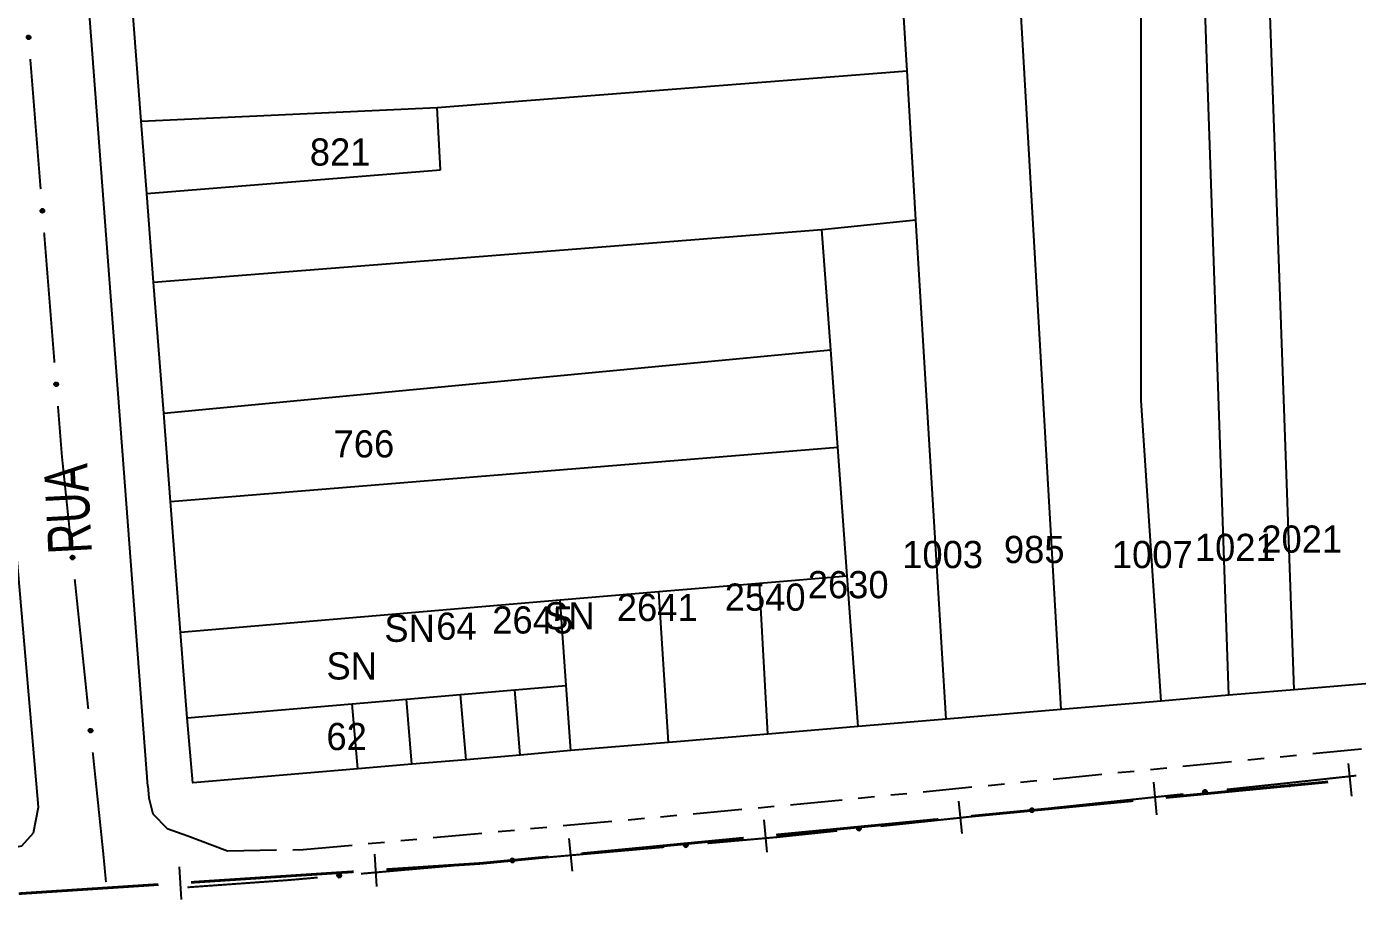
# Model space of a CAD drawing. Extents: x 203665 to 205970, y 4870865 to 4873745.
# Drawn here: x 203847.3 to 203969.7, y 4871557.3 to 4871637.6 of the extents above; entities that cross this region are included whole.
import ezdxf
from ezdxf.enums import TextEntityAlignment as Align

# ---------------------------------------------------------------- set-up
doc = ezdxf.new("R2010")
doc.units = 0
doc.header["$LTSCALE"] = 1.5
doc.header["$MEASUREMENT"] = 0
doc.linetypes.add('TRACO_11', pattern=[8, 3, -1, 3, -1])
doc.linetypes.add('TRACO_25', pattern=[8, 3, -1, 1, -1, 1, -1])
for name, color, linetype in [('CD_MALHA_LOTES', 7, 'CONTINUOUS'), ('LM-LIM-SETORES-BAIRROS', 250, 'CONTINUOUS'), ('RU-QUADRA', 210, 'CONTINUOUS'), ('SV-EIXO-RUA-N-PAV', 6, 'CONTINUOUS'), ('SV-EIXO-RUA-PAV', 20, 'CONTINUOUS'), ('SV-RUA-NAO-PAV', 7, 'CONTINUOUS'), ('SV-RUA-PAVIM', 7, 'CONTINUOUS'), ('SV-TXT-RUA-PAV', 7, 'CONTINUOUS'), ('Th_NmrPort', 1, 'CONTINUOUS')]:
    doc.layers.add(name, color=color, linetype=linetype)
doc.styles.add('ARIAL', font='ARIAL.SHX')

msp = doc.modelspace()

# ---------------------------------------------------------------- linework, layer by layer
at = {"layer": 'CD_MALHA_LOTES', "linetype": 'Continuous', "flags": 128}
for points in [[(203951.674926, 4871575.572135), (203949.831159, 4871603.200616), (203949.836831, 4871649.235442)], [(203957.920504, 4871576.096705), (203955.360805, 4871649.752814)], [(203942.487112, 4871574.800444), (203938.264472, 4871648.151583)], [(203963.906653, 4871576.599486), (203961.513581, 4871643.801023)], [(203857.870792, 4871628.881209), (203856.967542, 4871640.599612)], [(203928.307646, 4871633.507917), (203927.978982, 4871638.953676)], [(203885.102488, 4871630.134028), (203928.307646, 4871633.507917)], [(203929.134789, 4871619.802703), (203928.307646, 4871633.507917)], [(203857.870792, 4871628.881209), (203885.102488, 4871630.134028)], [(203885.395664, 4871624.41922), (203885.102488, 4871630.134028)], [(203858.38263, 4871622.240816), (203857.870792, 4871628.881209)], [(203858.38263, 4871622.240816), (203885.395664, 4871624.41922)], [(203859.011599, 4871614.080828), (203858.38263, 4871622.240816)], [(203920.485803, 4871618.925653), (203929.134789, 4871619.802703)], [(203931.904427, 4871573.911597), (203929.134789, 4871619.802703)], [(203859.011599, 4871614.080828), (203920.485803, 4871618.925653)], [(203921.293587, 4871607.853145), (203920.485803, 4871618.925653)], [(203859.940668, 4871602.02745), (203859.011599, 4871614.080828)], [(203859.940668, 4871602.02745), (203921.293587, 4871607.853145)], [(203921.945926, 4871598.911355), (203921.293587, 4871607.853145)], [(203860.565277, 4871593.924025), (203859.940668, 4871602.02745)], [(203860.565277, 4871593.924025), (203921.945926, 4871598.911355)], [(203922.808208, 4871587.091819), (203921.945926, 4871598.911355)], [(203861.491162, 4871581.911947), (203860.565277, 4871593.924025)], [(203914.73069, 4871586.409456), (203922.808208, 4871587.091819)], [(203923.819299, 4871573.232522), (203922.808208, 4871587.091819)], [(203896.397082, 4871584.86069), (203905.49558, 4871585.629303)], [(203905.49558, 4871585.629303), (203914.73069, 4871586.409456)], [(203906.357117, 4871571.765861), (203905.49558, 4871585.629303)], [(203915.517428, 4871572.535242), (203914.73069, 4871586.409456)], [(203861.491162, 4871581.911947), (203896.397082, 4871584.86069)], [(203896.946993, 4871576.989952), (203896.397082, 4871584.86069)], [(203862.099429, 4871574.020539), (203861.491162, 4871581.911947)], [(203892.229383, 4871576.587958), (203896.946993, 4871576.989952)], [(203897.403927, 4871571.013877), (203896.946993, 4871576.989952)], [(203974.819981, 4871577.516104), (203963.906653, 4871576.599486)], [(203877.283546, 4871575.3144), (203882.265492, 4871575.738919)], [(203882.265492, 4871575.738919), (203887.247438, 4871576.163438)], [(203882.774915, 4871569.760584), (203882.265492, 4871575.738919)], [(203887.247438, 4871576.163438), (203892.229383, 4871576.587958)], [(203887.75686, 4871570.175188), (203887.247438, 4871576.163438)], [(203892.738806, 4871570.59475), (203892.229383, 4871576.587958)], [(203951.674926, 4871575.572135), (203942.487112, 4871574.800444)], [(203957.920504, 4871576.096705), (203951.674926, 4871575.572135)], [(203963.906653, 4871576.599486), (203957.920504, 4871576.096705)], [(203862.099429, 4871574.020539), (203877.283546, 4871575.3144)], [(203877.792969, 4871569.336065), (203877.283546, 4871575.3144)], [(203942.487112, 4871574.800444), (203931.904427, 4871573.911597)], [(203862.608852, 4871568.042204), (203862.099429, 4871574.020539)], [(203923.819299, 4871573.232522), (203915.517428, 4871572.535242)], [(203931.904427, 4871573.911597), (203923.819299, 4871573.232522)], [(203906.357117, 4871571.765861), (203897.403927, 4871571.013877)], [(203915.517428, 4871572.535242), (203906.357117, 4871571.765861)], [(203892.738806, 4871570.59475), (203887.75686, 4871570.175188)], [(203897.403927, 4871571.013877), (203892.738806, 4871570.59475)], [(203877.792969, 4871569.336065), (203862.608852, 4871568.042204)], [(203882.774915, 4871569.760584), (203877.792969, 4871569.336065)], [(203887.75686, 4871570.175188), (203882.774915, 4871569.760584)]]:
    msp.add_lwpolyline(points, dxfattribs=at)
at = {"layer": 'LM-LIM-SETORES-BAIRROS'}
for points in [[(203968.887924, 4871569.819152), (203969.175043, 4871566.832923)], [(203950.970551, 4871568.096436), (203951.257671, 4871565.110207)], [(203933.053178, 4871566.37372), (203933.340298, 4871563.387491)], [(203915.135806, 4871564.651004), (203915.422925, 4871561.664775)], [(203897.218433, 4871562.928288), (203897.505552, 4871559.942059)], [(203879.322828, 4871561.50411), (203879.518773, 4871558.510516)], [(203861.361263, 4871560.328438), (203861.557209, 4871557.334844)]]:
    msp.add_lwpolyline(points, dxfattribs=at)
at = {"layer": 'LM-LIM-SETORES-BAIRROS', "const_width": 0.25}
for points in [[(203967.040665, 4871568.134625), (203952.109521, 4871566.699028)], [(203949.123292, 4871566.411909), (203934.192148, 4871564.976312)], [(203931.205919, 4871564.689193), (203916.274775, 4871563.253596)], [(203913.288546, 4871562.966477), (203898.357402, 4871561.53088)], [(203889.101989, 4871560.640994), (203880.418665, 4871560.072628)], [(203889.398716, 4871560.669522), (203889.101989, 4871560.640994)], [(203895.371173, 4871561.243761), (203889.398716, 4871560.669522)], [(203877.425071, 4871559.876682), (203862.457101, 4871558.896956)], [(203859.463507, 4871558.701011), (203847.48913, 4871557.917229)], [(203847.48913, 4871557.917229), (203846.61473, 4871557.859997)]]:
    msp.add_lwpolyline(points, dxfattribs=at)
at = {"layer": 'RU-QUADRA', "linetype": 'Continuous', "flags": 128}
msp.add_lwpolyline([(203974.819981, 4871577.516104), (203963.906653, 4871576.599486), (203957.920504, 4871576.096705), (203951.674926, 4871575.572135), (203942.487112, 4871574.800444), (203931.904427, 4871573.911597), (203923.819299, 4871573.232522), (203915.517428, 4871572.535242), (203906.357117, 4871571.765861), (203897.403927, 4871571.013877), (203892.738806, 4871570.59475), (203887.75686, 4871570.175188), (203882.774915, 4871569.760584), (203877.792969, 4871569.336065), (203862.608852, 4871568.042204), (203862.099429, 4871574.020539), (203861.491162, 4871581.911947), (203860.565277, 4871593.924025), (203859.940668, 4871602.02745), (203859.011599, 4871614.080828), (203858.38263, 4871622.240816), (203857.870792, 4871628.881209), (203856.967542, 4871640.599612)], dxfattribs=at)
at = {"layer": 'SV-EIXO-RUA-N-PAV', "const_width": 0.18}
for points in [[(203962.38286, 4871567.929204), (203969.634362, 4871568.71315)], [(203941.791885, 4871565.747379), (203953.725081, 4871567.011824)], [(203957.702814, 4871567.433306), (203961.680546, 4871567.854787)], [(203961.680546, 4871567.854787), (203962.38286, 4871567.929204)], [(203963.447595, 4871567.929204), (203963.508093, 4871567.64688)], [(203925.880956, 4871564.061453), (203937.814153, 4871565.325897)], [(203916.447143, 4871563.061843), (203921.903224, 4871563.639971)], [(203894.020119, 4871561.091902), (203905.974093, 4871562.141914)], [(203909.95875, 4871562.491918), (203915.935737, 4871563.016923)], [(203915.935737, 4871563.016923), (203916.447143, 4871563.061843)], [(203878.081488, 4871559.691887), (203890.035462, 4871560.741899)], [(203862.130799, 4871558.443308), (203871.107927, 4871559.084533)], [(203871.107927, 4871559.084533), (203871.424055, 4871559.107112)], [(203871.424055, 4871559.107112), (203874.096831, 4871559.341883)]]:
    msp.add_lwpolyline(points, dxfattribs=at)
at = {"layer": 'SV-EIXO-RUA-N-PAV'}
for points in [[(203955.559468, 4871567.316893), (203955.589673, 4871567.35536), (203955.623498, 4871567.382244), (203955.658164, 4871567.396546), (203955.692093, 4871567.401197), (203955.72734, 4871567.402046), (203955.763064, 4871567.395061), (203955.800998, 4871567.378526), (203955.839798, 4871567.348497), (203955.865061, 4871567.312036), (203955.880901, 4871567.2788), (203955.887788, 4871567.243701), (203955.888038, 4871567.209446), (203955.879556, 4871567.172577), (203955.862424, 4871567.134299), (203955.831285, 4871567.096015), (203955.797942, 4871567.069886), (203955.764049, 4871567.056932), (203955.728718, 4871567.050232), (203955.692723, 4871567.049797), (203955.657695, 4871567.056855), (203955.619185, 4871567.074174), (203955.581806, 4871567.105409), (203955.555366, 4871567.138367), (203955.54194, 4871567.17207), (203955.536127, 4871567.207002), (203955.534846, 4871567.242343), (203955.540372, 4871567.278547), (203955.559468, 4871567.316893)], [(203939.648539, 4871565.630966), (203939.678744, 4871565.669433), (203939.712569, 4871565.696317), (203939.747235, 4871565.710619), (203939.781164, 4871565.71527), (203939.816411, 4871565.716119), (203939.852136, 4871565.709135), (203939.890069, 4871565.6926), (203939.928869, 4871565.662571), (203939.954132, 4871565.62611), (203939.969972, 4871565.592874), (203939.976859, 4871565.557774), (203939.97711, 4871565.52352), (203939.968627, 4871565.486651), (203939.951496, 4871565.448372), (203939.920356, 4871565.410088), (203939.887014, 4871565.383959), (203939.85312, 4871565.371006), (203939.817789, 4871565.364306), (203939.781795, 4871565.363871), (203939.746766, 4871565.370929), (203939.708257, 4871565.388248), (203939.670877, 4871565.419483), (203939.644438, 4871565.45244), (203939.631011, 4871565.486143), (203939.625198, 4871565.521075), (203939.623917, 4871565.556417), (203939.629443, 4871565.592621), (203939.648539, 4871565.630966)], [(203923.73761, 4871563.94504), (203923.767815, 4871563.983507), (203923.801641, 4871564.010391), (203923.836307, 4871564.024693), (203923.870235, 4871564.029344), (203923.905482, 4871564.030193), (203923.941207, 4871564.023208), (203923.979141, 4871564.006673), (203924.017941, 4871563.976644), (203924.043203, 4871563.940183), (203924.059044, 4871563.906947), (203924.06593, 4871563.871848), (203924.066181, 4871563.837593), (203924.057699, 4871563.800724), (203924.040567, 4871563.762446), (203924.009428, 4871563.724162), (203923.976085, 4871563.698033), (203923.942191, 4871563.685079), (203923.906861, 4871563.678379), (203923.870866, 4871563.677944), (203923.835837, 4871563.685002), (203923.797328, 4871563.702321), (203923.759949, 4871563.733556), (203923.733509, 4871563.766514), (203923.720083, 4871563.800217), (203923.71427, 4871563.835149), (203923.712989, 4871563.87049), (203923.718514, 4871563.906694), (203923.73761, 4871563.94504)], [(203907.81366, 4871562.414002), (203907.84455, 4871562.45192), (203907.878853, 4871562.478193), (203907.91377, 4871562.49187), (203907.947777, 4871562.495911), (203907.983033, 4871562.496127), (203908.018627, 4871562.488502), (203908.056258, 4871562.471289), (203908.094512, 4871562.440569), (203908.119116, 4871562.40366), (203908.134357, 4871562.370145), (203908.140613, 4871562.334927), (203908.140249, 4871562.300674), (203908.131106, 4871562.263963), (203908.11329, 4871562.225999), (203908.081468, 4871562.18828), (203908.047662, 4871562.162754), (203908.013541, 4871562.150411), (203907.978096, 4871562.144346), (203907.942099, 4871562.144557), (203907.907203, 4871562.152243), (203907.869011, 4871562.17025), (203907.832198, 4871562.202151), (203907.806354, 4871562.235578), (203907.793535, 4871562.269517), (203907.78835, 4871562.304547), (203907.787704, 4871562.339906), (203907.793879, 4871562.376005), (203907.81366, 4871562.414002)], [(203891.875029, 4871561.013987), (203891.905919, 4871561.051905), (203891.940222, 4871561.078177), (203891.975139, 4871561.091855), (203892.009146, 4871561.095896), (203892.044402, 4871561.096112), (203892.079996, 4871561.088487), (203892.117627, 4871561.071274), (203892.155881, 4871561.040553), (203892.180485, 4871561.003645), (203892.195726, 4871560.97013), (203892.201982, 4871560.934912), (203892.201618, 4871560.900659), (203892.192475, 4871560.863948), (203892.174659, 4871560.825983), (203892.142837, 4871560.788264), (203892.109031, 4871560.762738), (203892.07491, 4871560.750395), (203892.039465, 4871560.744331), (203892.003468, 4871560.744542), (203891.968572, 4871560.752228), (203891.93038, 4871560.770235), (203891.893567, 4871560.802136), (203891.867723, 4871560.835563), (203891.854904, 4871560.869501), (203891.849719, 4871560.904532), (203891.849073, 4871560.939891), (203891.855248, 4871560.97599), (203891.875029, 4871561.013987)], [(203875.936398, 4871559.613971), (203875.967288, 4871559.65189), (203876.001591, 4871559.678162), (203876.036508, 4871559.69184), (203876.070515, 4871559.695881), (203876.105771, 4871559.696097), (203876.141365, 4871559.688472), (203876.178996, 4871559.671259), (203876.21725, 4871559.640538), (203876.241854, 4871559.603629), (203876.257095, 4871559.570114), (203876.263351, 4871559.534897), (203876.262987, 4871559.500643), (203876.253844, 4871559.463933), (203876.236028, 4871559.425968), (203876.204206, 4871559.388249), (203876.1704, 4871559.362723), (203876.136279, 4871559.35038), (203876.100834, 4871559.344315), (203876.064837, 4871559.344526), (203876.029941, 4871559.352212), (203875.991749, 4871559.37022), (203875.954936, 4871559.402121), (203875.929092, 4871559.435548), (203875.916273, 4871559.469486), (203875.911088, 4871559.504517), (203875.910442, 4871559.539876), (203875.916617, 4871559.575975), (203875.936398, 4871559.613971)]]:
    msp.add_lwpolyline(points, close=True, dxfattribs=at)
for points in [[(203955.534846, 4871567.242343), (203955.865061, 4871567.312036)], [(203955.536127, 4871567.207002), (203955.880901, 4871567.2788)], [(203955.539137, 4871567.226161), (203955.867846, 4871567.296667)], [(203955.540372, 4871567.278547), (203955.839798, 4871567.348497)], [(203955.541663, 4871567.18938), (203955.882871, 4871567.258467)], [(203955.54194, 4871567.17207), (203955.887788, 4871567.243701)], [(203955.542327, 4871567.260803), (203955.847825, 4871567.330222)], [(203955.550945, 4871567.29602), (203955.817092, 4871567.36127)], [(203955.552185, 4871567.154819), (203955.884965, 4871567.225757)], [(203955.555366, 4871567.138367), (203955.888038, 4871567.209446)], [(203955.559468, 4871567.316893), (203955.800998, 4871567.378526)], [(203955.57085, 4871567.121121), (203955.879205, 4871567.18947)], [(203955.576772, 4871567.337177), (203955.774721, 4871567.385595)], [(203955.581806, 4871567.105409), (203955.879556, 4871567.172577)], [(203955.589673, 4871567.35536), (203955.763064, 4871567.395061)], [(203955.604153, 4871567.091718), (203955.868017, 4871567.152609)], [(203955.608889, 4871567.370768), (203955.736503, 4871567.39664)], [(203955.619185, 4871567.074174), (203955.862424, 4871567.134299)], [(203955.623498, 4871567.382244), (203955.72734, 4871567.402046)], [(203955.643666, 4871567.068461), (203955.839189, 4871567.113878)], [(203955.657695, 4871567.056855), (203955.831285, 4871567.096015)], [(203955.679458, 4871567.054416), (203955.808285, 4871567.081788)], [(203955.692723, 4871567.049797), (203955.797942, 4871567.069886)], [(203939.629443, 4871565.592621), (203939.928869, 4871565.662571)], [(203939.631399, 4871565.574877), (203939.936896, 4871565.644296)], [(203939.640017, 4871565.610094), (203939.906163, 4871565.675343)], [(203939.648539, 4871565.630966), (203939.890069, 4871565.6926)], [(203939.665843, 4871565.651251), (203939.863793, 4871565.699669)], [(203939.678744, 4871565.669433), (203939.852136, 4871565.709135)], [(203939.69796, 4871565.684842), (203939.825574, 4871565.710713)], [(203939.712569, 4871565.696317), (203939.816411, 4871565.716119)], [(203939.623917, 4871565.556417), (203939.954132, 4871565.62611)], [(203939.625198, 4871565.521075), (203939.969972, 4871565.592874)], [(203939.628209, 4871565.540235), (203939.956917, 4871565.610741)], [(203939.630734, 4871565.503454), (203939.971942, 4871565.57254)], [(203939.631011, 4871565.486143), (203939.976859, 4871565.557774)], [(203939.641257, 4871565.468893), (203939.974036, 4871565.53983)], [(203939.644438, 4871565.45244), (203939.97711, 4871565.52352)], [(203939.659921, 4871565.435194), (203939.968276, 4871565.503544)], [(203939.670877, 4871565.419483), (203939.968627, 4871565.486651)], [(203939.693224, 4871565.405791), (203939.957088, 4871565.466682)], [(203939.708257, 4871565.388248), (203939.951496, 4871565.448372)], [(203939.732737, 4871565.382535), (203939.92826, 4871565.427951)], [(203939.746766, 4871565.370929), (203939.920356, 4871565.410088)], [(203939.768529, 4871565.368489), (203939.897356, 4871565.395861)], [(203939.781795, 4871565.363871), (203939.887014, 4871565.383959)], [(203923.712989, 4871563.87049), (203924.043203, 4871563.940183)], [(203923.71427, 4871563.835149), (203924.059044, 4871563.906947)], [(203923.71728, 4871563.854308), (203924.045989, 4871563.924814)], [(203923.718514, 4871563.906694), (203924.017941, 4871563.976644)], [(203923.719805, 4871563.817527), (203924.061014, 4871563.886614)], [(203923.720083, 4871563.800217), (203924.06593, 4871563.871848)], [(203923.72047, 4871563.88895), (203924.025967, 4871563.958369)], [(203923.729088, 4871563.924167), (203923.995234, 4871563.989417)], [(203923.730328, 4871563.782966), (203924.063107, 4871563.853904)], [(203923.733509, 4871563.766514), (203924.066181, 4871563.837593)], [(203923.73761, 4871563.94504), (203923.979141, 4871564.006673)], [(203923.748993, 4871563.749268), (203924.057347, 4871563.817617)], [(203923.754914, 4871563.965324), (203923.952864, 4871564.013742)], [(203923.759949, 4871563.733556), (203924.057699, 4871563.800724)], [(203923.767815, 4871563.983507), (203923.941207, 4871564.023208)], [(203923.782296, 4871563.719865), (203924.046159, 4871563.780755)], [(203923.787031, 4871563.998915), (203923.914645, 4871564.024787)], [(203923.797328, 4871563.702321), (203924.040567, 4871563.762446)], [(203923.801641, 4871564.010391), (203923.905482, 4871564.030193)], [(203923.821808, 4871563.696608), (203924.017331, 4871563.742025)], [(203923.835837, 4871563.685002), (203924.009428, 4871563.724162)], [(203923.857601, 4871563.682563), (203923.986428, 4871563.709935)], [(203923.870866, 4871563.677944), (203923.976085, 4871563.698033)], [(203907.787704, 4871562.339906), (203908.119116, 4871562.40366)], [(203907.78835, 4871562.304547), (203908.134357, 4871562.370145)], [(203907.791704, 4871562.32365), (203908.121625, 4871562.388243)], [(203907.793535, 4871562.269517), (203908.140613, 4871562.334927)], [(203907.793568, 4871562.28683), (203908.135962, 4871562.349779)], [(203907.793879, 4871562.376005), (203908.094512, 4871562.440569)], [(203907.795515, 4871562.358229), (203908.10221, 4871562.422152)], [(203907.803469, 4871562.252085), (203908.137468, 4871562.317037)], [(203907.804764, 4871562.393286), (203908.072039, 4871562.453746)], [(203907.806354, 4871562.235578), (203908.140249, 4871562.300674)], [(203907.81366, 4871562.414002), (203908.056258, 4871562.471289)], [(203907.821526, 4871562.218057), (203908.131058, 4871562.28086)], [(203907.831325, 4871562.433973), (203908.030112, 4871562.478829)], [(203907.832198, 4871562.202151), (203908.131106, 4871562.263963)], [(203907.84455, 4871562.45192), (203908.018627, 4871562.488502)], [(203907.854296, 4871562.188061), (203908.11921, 4871562.244205)], [(203907.86404, 4871562.466981), (203907.992098, 4871562.490558)], [(203907.869011, 4871562.17025), (203908.11329, 4871562.225999)], [(203907.878853, 4871562.478193), (203907.983033, 4871562.496127)], [(203907.893384, 4871562.164099), (203908.089691, 4871562.205998)], [(203907.907203, 4871562.152243), (203908.081468, 4871562.18828)], [(203907.928919, 4871562.149413), (203908.058216, 4871562.174468)], [(203907.942099, 4871562.144557), (203908.047662, 4871562.162754)], [(203891.849073, 4871560.939891), (203892.180485, 4871561.003645)], [(203891.849719, 4871560.904532), (203892.195726, 4871560.97013)], [(203891.853073, 4871560.923634), (203892.182994, 4871560.988228)], [(203891.854904, 4871560.869501), (203892.201982, 4871560.934912)], [(203891.854937, 4871560.886814), (203892.197331, 4871560.949764)], [(203891.855248, 4871560.97599), (203892.155881, 4871561.040553)], [(203891.856884, 4871560.958214), (203892.163579, 4871561.022137)], [(203891.864838, 4871560.85207), (203892.198837, 4871560.917022)], [(203891.866133, 4871560.99327), (203892.133408, 4871561.053731)], [(203891.867723, 4871560.835563), (203892.201618, 4871560.900659)], [(203891.875029, 4871561.013987), (203892.117627, 4871561.071274)], [(203891.882895, 4871560.818042), (203892.192427, 4871560.880844)], [(203891.892694, 4871561.033957), (203892.091481, 4871561.078814)], [(203891.893567, 4871560.802136), (203892.192475, 4871560.863948)], [(203891.905919, 4871561.051905), (203892.079996, 4871561.088487)], [(203891.915665, 4871560.788045), (203892.180579, 4871560.84419)], [(203891.925409, 4871561.066966), (203892.053467, 4871561.090542)], [(203891.93038, 4871560.770235), (203892.174659, 4871560.825983)], [(203891.940222, 4871561.078177), (203892.044402, 4871561.096112)], [(203891.954753, 4871560.764083), (203892.15106, 4871560.805982)], [(203891.968572, 4871560.752228), (203892.142837, 4871560.788264)], [(203891.990288, 4871560.749397), (203892.119585, 4871560.774452)], [(203892.003468, 4871560.744542), (203892.109031, 4871560.762738)], [(203875.910442, 4871559.539876), (203876.241854, 4871559.603629)], [(203875.911088, 4871559.504517), (203876.257095, 4871559.570114)], [(203875.914442, 4871559.523619), (203876.244363, 4871559.588213)], [(203875.916273, 4871559.469486), (203876.263351, 4871559.534897)], [(203875.916306, 4871559.486799), (203876.2587, 4871559.549749)], [(203875.916617, 4871559.575975), (203876.21725, 4871559.640538)], [(203875.918254, 4871559.558198), (203876.224948, 4871559.622122)], [(203875.927502, 4871559.593255), (203876.194777, 4871559.653716)], [(203875.936398, 4871559.613971), (203876.178996, 4871559.671259)], [(203875.954063, 4871559.633942), (203876.15285, 4871559.678798)], [(203875.967288, 4871559.65189), (203876.141365, 4871559.688472)], [(203875.986778, 4871559.666951), (203876.114836, 4871559.690527)], [(203876.001591, 4871559.678162), (203876.105771, 4871559.696097)], [(203875.926207, 4871559.452054), (203876.260206, 4871559.517006)], [(203875.929092, 4871559.435548), (203876.262987, 4871559.500643)], [(203875.944264, 4871559.418026), (203876.253796, 4871559.480829)], [(203875.954936, 4871559.402121), (203876.253844, 4871559.463933)], [(203875.977034, 4871559.38803), (203876.241948, 4871559.444174)], [(203875.991749, 4871559.37022), (203876.236028, 4871559.425968)], [(203876.016122, 4871559.364068), (203876.212429, 4871559.405967)], [(203876.029941, 4871559.352212), (203876.204206, 4871559.388249)], [(203876.051657, 4871559.349382), (203876.180954, 4871559.374437)], [(203876.064837, 4871559.344526), (203876.1704, 4871559.362723)]]:
    msp.add_lwpolyline(points, dxfattribs=at)
at = {"layer": 'SV-EIXO-RUA-PAV'}
for points in [[(203847.611814, 4871636.739729), (203847.649482, 4871636.708533), (203847.675476, 4871636.67402), (203847.688872, 4871636.638993), (203847.692638, 4871636.604955), (203847.692569, 4871636.569698), (203847.684658, 4871636.534167), (203847.667141, 4871636.496677), (203847.636113, 4871636.458671), (203847.599007, 4871636.434366), (203847.56537, 4871636.419396), (203847.530103, 4871636.413425), (203847.495854, 4871636.414065), (203847.459218, 4871636.423504), (203847.421398, 4871636.441626), (203847.383937, 4871636.473751), (203847.358685, 4871636.507762), (203847.346618, 4871636.541982), (203847.340839, 4871636.577475), (203847.341341, 4871636.613468), (203847.349308, 4871636.648302), (203847.367623, 4871636.686347), (203847.39982, 4871636.722901), (203847.433455, 4871636.748474), (203847.467496, 4871636.761019), (203847.502567, 4871636.765921), (203847.53793, 4871636.766282), (203847.573978, 4871636.759816), (203847.611814, 4871636.739729)], [(203848.883144, 4871620.790318), (203848.920811, 4871620.759122), (203848.946806, 4871620.724608), (203848.960201, 4871620.689582), (203848.963968, 4871620.655544), (203848.963899, 4871620.620287), (203848.955987, 4871620.584756), (203848.938471, 4871620.547265), (203848.907443, 4871620.50926), (203848.870337, 4871620.484954), (203848.8367, 4871620.469984), (203848.801433, 4871620.464013), (203848.767184, 4871620.464654), (203848.730548, 4871620.474093), (203848.692728, 4871620.492215), (203848.655267, 4871620.52434), (203848.630015, 4871620.558351), (203848.617948, 4871620.59257), (203848.612169, 4871620.628063), (203848.612671, 4871620.664057), (203848.620638, 4871620.69889), (203848.638953, 4871620.736936), (203848.67115, 4871620.77349), (203848.704785, 4871620.799063), (203848.738826, 4871620.811608), (203848.773897, 4871620.81651), (203848.80926, 4871620.816871), (203848.845308, 4871620.810405), (203848.883144, 4871620.790318)], [(203850.154473, 4871604.840906), (203850.192141, 4871604.809711), (203850.218136, 4871604.775197), (203850.231531, 4871604.740171), (203850.235298, 4871604.706132), (203850.235229, 4871604.670875), (203850.227317, 4871604.635344), (203850.209801, 4871604.597854), (203850.178773, 4871604.559848), (203850.141667, 4871604.535543), (203850.10803, 4871604.520573), (203850.072763, 4871604.514602), (203850.038513, 4871604.515243), (203850.001878, 4871604.524682), (203849.964058, 4871604.542804), (203849.926597, 4871604.574929), (203849.901345, 4871604.60894), (203849.889278, 4871604.643159), (203849.883499, 4871604.678652), (203849.884001, 4871604.714646), (203849.891968, 4871604.749479), (203849.910283, 4871604.787525), (203849.94248, 4871604.824079), (203849.976115, 4871604.849652), (203850.010155, 4871604.862196), (203850.045227, 4871604.867099), (203850.08059, 4871604.86746), (203850.116638, 4871604.860993), (203850.154473, 4871604.840906)], [(203851.647535, 4871588.914558), (203851.685948, 4871588.884285), (203851.712772, 4871588.850412), (203851.727013, 4871588.815721), (203851.731603, 4871588.781784), (203851.73239, 4871588.746536), (203851.725342, 4871588.710823), (203851.708739, 4871588.672919), (203851.678642, 4871588.634172), (203851.642136, 4871588.608974), (203851.608872, 4871588.593193), (203851.57376, 4871588.586369), (203851.539505, 4871588.586179), (203851.502652, 4871588.594726), (203851.464404, 4871588.611926), (203851.426175, 4871588.643133), (203851.400105, 4871588.676522), (203851.387212, 4871588.710439), (203851.380574, 4871588.745781), (203851.380203, 4871588.781777), (203851.387323, 4871588.816793), (203851.40471, 4871588.855271), (203851.436012, 4871588.892595), (203851.469016, 4871588.918976), (203851.502743, 4871588.932343), (203851.537685, 4871588.938094), (203851.573029, 4871588.939312), (203851.609223, 4871588.933722), (203851.647535, 4871588.914558)], [(203853.305232, 4871573.000664), (203853.343645, 4871572.970391), (203853.370469, 4871572.936518), (203853.38471, 4871572.901826), (203853.389301, 4871572.867889), (203853.390087, 4871572.832641), (203853.383039, 4871572.796929), (203853.366437, 4871572.759025), (203853.336339, 4871572.720278), (203853.299833, 4871572.69508), (203853.266569, 4871572.679299), (203853.231457, 4871572.672474), (203853.197203, 4871572.672284), (203853.160349, 4871572.680832), (203853.122101, 4871572.698032), (203853.083872, 4871572.729239), (203853.057802, 4871572.762628), (203853.044909, 4871572.796544), (203853.038272, 4871572.831887), (203853.0379, 4871572.867882), (203853.045021, 4871572.902898), (203853.062408, 4871572.941377), (203853.093709, 4871572.978701), (203853.126714, 4871573.005082), (203853.16044, 4871573.018448), (203853.195382, 4871573.024199), (203853.230726, 4871573.025418), (203853.26692, 4871573.019828), (203853.305232, 4871573.000664)]]:
    msp.add_lwpolyline(points, close=True, dxfattribs=at)
for points in [[(203847.349308, 4871636.648302), (203847.383937, 4871636.473751)], [(203847.361275, 4871636.662024), (203847.401589, 4871636.465385)], [(203847.367623, 4871636.686347), (203847.421398, 4871636.441626)], [(203847.385552, 4871636.700918), (203847.439556, 4871636.435559)], [(203847.39982, 4871636.722901), (203847.459218, 4871636.423504)], [(203847.415812, 4871636.733445), (203847.476114, 4871636.423416)], [(203847.433455, 4871636.748474), (203847.495854, 4871636.414065)], [(203847.449984, 4871636.751226), (203847.512239, 4871636.416713)], [(203847.467496, 4871636.761019), (203847.530103, 4871636.413425)], [(203847.484808, 4871636.760846), (203847.544992, 4871636.417955)], [(203847.502567, 4871636.765921), (203847.56537, 4871636.419396)], [(203847.521642, 4871636.762413), (203847.583571, 4871636.431981)], [(203847.53793, 4871636.766282), (203847.599007, 4871636.434366)], [(203847.556189, 4871636.758323), (203847.617635, 4871636.451123)], [(203847.573978, 4871636.759816), (203847.636113, 4871636.458671)], [(203847.59117, 4871636.748791), (203847.649472, 4871636.481037)], [(203847.611814, 4871636.739729), (203847.667141, 4871636.496677)], [(203847.631641, 4871636.721903), (203847.674892, 4871636.52276)], [(203847.649482, 4871636.708533), (203847.684658, 4871636.534167)], [(203847.664385, 4871636.688923), (203847.686927, 4871636.560679)], [(203847.675476, 4871636.67402), (203847.692569, 4871636.569698)], [(203847.341341, 4871636.613468), (203847.358685, 4871636.507762)], [(203847.346303, 4871636.626609), (203847.370314, 4871636.497114)], [(203848.638953, 4871620.736936), (203848.692728, 4871620.492215)], [(203848.656882, 4871620.751507), (203848.710886, 4871620.486148)], [(203848.67115, 4871620.77349), (203848.730548, 4871620.474093)], [(203848.687141, 4871620.784034), (203848.747444, 4871620.474005)], [(203848.704785, 4871620.799063), (203848.767184, 4871620.464654)], [(203848.721314, 4871620.801815), (203848.783568, 4871620.467302)], [(203848.738826, 4871620.811608), (203848.801433, 4871620.464013)], [(203848.756138, 4871620.811435), (203848.816322, 4871620.468544)], [(203848.773897, 4871620.81651), (203848.8367, 4871620.469984)], [(203848.792972, 4871620.813002), (203848.8549, 4871620.48257)], [(203848.80926, 4871620.816871), (203848.870337, 4871620.484954)], [(203848.827519, 4871620.808912), (203848.888965, 4871620.501711)], [(203848.845308, 4871620.810405), (203848.907443, 4871620.50926)], [(203848.8625, 4871620.79938), (203848.920802, 4871620.531626)], [(203848.883144, 4871620.790318), (203848.938471, 4871620.547265)], [(203848.902971, 4871620.772491), (203848.946222, 4871620.573349)], [(203848.920811, 4871620.759122), (203848.955987, 4871620.584756)], [(203848.935715, 4871620.739511), (203848.958257, 4871620.611267)], [(203848.946806, 4871620.724608), (203848.963899, 4871620.620287)], [(203848.612671, 4871620.664057), (203848.630015, 4871620.558351)], [(203848.617633, 4871620.677198), (203848.641643, 4871620.547702)], [(203848.620638, 4871620.69889), (203848.655267, 4871620.52434)], [(203848.632605, 4871620.712613), (203848.672918, 4871620.515974)], [(203849.94248, 4871604.824079), (203850.001878, 4871604.524682)], [(203849.958471, 4871604.834622), (203850.018774, 4871604.524593)], [(203849.976115, 4871604.849652), (203850.038513, 4871604.515243)], [(203849.992644, 4871604.852403), (203850.054898, 4871604.517891)], [(203850.010155, 4871604.862196), (203850.072763, 4871604.514602)], [(203850.027467, 4871604.862024), (203850.087652, 4871604.519133)], [(203850.045227, 4871604.867099), (203850.10803, 4871604.520573)], [(203850.064301, 4871604.863591), (203850.12623, 4871604.533159)], [(203850.08059, 4871604.86746), (203850.141667, 4871604.535543)], [(203850.098849, 4871604.8595), (203850.160295, 4871604.5523)], [(203850.116638, 4871604.860993), (203850.178773, 4871604.559848)], [(203850.13383, 4871604.849969), (203850.192131, 4871604.582215)], [(203850.154473, 4871604.840906), (203850.209801, 4871604.597854)], [(203850.174301, 4871604.82308), (203850.217552, 4871604.623938)], [(203849.884001, 4871604.714646), (203849.901345, 4871604.60894)], [(203849.888963, 4871604.727787), (203849.912973, 4871604.598291)], [(203849.891968, 4871604.749479), (203849.926597, 4871604.574929)], [(203849.903935, 4871604.763201), (203849.944248, 4871604.566563)], [(203849.910283, 4871604.787525), (203849.964058, 4871604.542804)], [(203849.928212, 4871604.802096), (203849.982216, 4871604.536737)], [(203850.192141, 4871604.809711), (203850.227317, 4871604.635344)], [(203850.207044, 4871604.7901), (203850.229586, 4871604.661856)], [(203850.218136, 4871604.775197), (203850.235229, 4871604.670875)], [(203851.451743, 4871588.903523), (203851.519545, 4871588.595048)], [(203851.469016, 4871588.918976), (203851.539505, 4871588.586179)], [(203851.485474, 4871588.922128), (203851.555821, 4871588.589223)], [(203851.502743, 4871588.932343), (203851.57376, 4871588.586369)], [(203851.520054, 4871588.93259), (203851.588535, 4871588.591259)], [(203851.537685, 4871588.938094), (203851.608872, 4871588.593193)], [(203851.556839, 4871588.93505), (203851.626762, 4871588.606216)], [(203851.573029, 4871588.939312), (203851.642136, 4871588.608974)], [(203851.591475, 4871588.931798), (203851.660352, 4871588.626178)], [(203851.609223, 4871588.933722), (203851.678642, 4871588.634172)], [(203851.626677, 4871588.923118), (203851.691454, 4871588.656856)], [(203851.647535, 4871588.914558), (203851.708739, 4871588.672919)], [(203851.380203, 4871588.781777), (203851.400105, 4871588.676522)], [(203851.384845, 4871588.795034), (203851.411989, 4871588.666158)], [(203851.387323, 4871588.816793), (203851.426175, 4871588.643133)], [(203851.398954, 4871588.830801), (203851.444024, 4871588.635198)], [(203851.40471, 4871588.855271), (203851.464404, 4871588.611926)], [(203851.42228, 4871588.870273), (203851.482703, 4871588.606301)], [(203851.436012, 4871588.892595), (203851.502652, 4871588.594726)], [(203851.667789, 4871588.897218), (203851.715855, 4871588.699183)], [(203851.685948, 4871588.884285), (203851.725342, 4871588.710823)], [(203851.701322, 4871588.865042), (203851.726967, 4871588.737382)], [(203851.712772, 4871588.850412), (203851.73239, 4871588.746536)], [(203853.10944, 4871572.989629), (203853.177242, 4871572.681153)], [(203853.126714, 4871573.005082), (203853.197203, 4871572.672284)], [(203853.143171, 4871573.008234), (203853.213519, 4871572.675329)], [(203853.16044, 4871573.018448), (203853.231457, 4871572.672474)], [(203853.177751, 4871573.018695), (203853.246232, 4871572.677365)], [(203853.195382, 4871573.024199), (203853.266569, 4871572.679299)], [(203853.214536, 4871573.021155), (203853.284459, 4871572.692322)], [(203853.230726, 4871573.025418), (203853.299833, 4871572.69508)], [(203853.249173, 4871573.017903), (203853.31805, 4871572.712284)], [(203853.26692, 4871573.019828), (203853.336339, 4871572.720278)], [(203853.284375, 4871573.009223), (203853.349152, 4871572.742962)], [(203853.305232, 4871573.000664), (203853.366437, 4871572.759025)], [(203853.0379, 4871572.867882), (203853.057802, 4871572.762628)], [(203853.042542, 4871572.881139), (203853.069686, 4871572.752264)], [(203853.045021, 4871572.902898), (203853.083872, 4871572.729239)], [(203853.056651, 4871572.916907), (203853.101721, 4871572.721303)], [(203853.062408, 4871572.941377), (203853.122101, 4871572.698032)], [(203853.079978, 4871572.956378), (203853.140401, 4871572.692407)], [(203853.093709, 4871572.978701), (203853.160349, 4871572.680832)], [(203853.325486, 4871572.983324), (203853.373553, 4871572.785289)], [(203853.343645, 4871572.970391), (203853.383039, 4871572.796929)], [(203853.35902, 4871572.951147), (203853.384665, 4871572.823488)], [(203853.370469, 4871572.936518), (203853.390087, 4871572.832641)]]:
    msp.add_lwpolyline(points, dxfattribs=at)
at = {"layer": 'SV-EIXO-RUA-PAV', "const_width": 0.18}
for points in [[(203847.672414, 4871634.594079), (203848.625911, 4871622.632021)], [(203848.943744, 4871618.644668), (203849.897241, 4871606.68261)], [(203850.215074, 4871602.695257), (203850.532906, 4871598.707904)], [(203850.532906, 4871598.707904), (203850.585667, 4871598.045999)], [(203850.585667, 4871598.045999), (203851.345721, 4871590.749483)], [(203851.760145, 4871586.771009), (203853.003418, 4871574.835588)], [(203853.417842, 4871570.857115), (203854.350297, 4871561.905549)], [(203854.350297, 4871561.905549), (203854.388292, 4871561.540793)], [(203854.388292, 4871561.540793), (203854.636002, 4871558.919199)]]:
    msp.add_lwpolyline(points, dxfattribs=at)
at = {"layer": 'SV-RUA-NAO-PAV', "linetype": 'TRACO_25'}
msp.add_polyline3d([(203862.159672, 4871563.17044, 7.142868), (203865.816138, 4871561.797319, 7.089563), (203872.782004, 4871561.917102, 7.089563), (203917.855202, 4871566.057212, 6.529859), (203975.995489, 4871571.764113, 5.783587), (204021.978985, 4871576.948726, 5.730281), (204025.4202, 4871577.946751, 5.703629), (204028.360031, 4871581.002541, 5.676976), (204029.033898, 4871582.069568, 5.676976), (204032.717641, 4871587.157567, 4.762556), (204032.364998, 4871590.96105, 4.762556), (204030.212502, 4871594.367481, 4.742575), (204065.675863, 4871595.746523, 4.742575)], dxfattribs=at)
at = {"layer": 'SV-RUA-PAVIM', "linetype": 'Continuous'}
for points in [[(203848.339199, 4871566.892896, 6.650752), (203846.192375, 4871591.79597, 6.650752), (203844.893241, 4871607.223188, 6.650752), (203841.973175, 4871650.086445, 6.700704), (203837.517672, 4871708.740745, 6.301086), (203836.977589, 4871709.920842, 6.251133), (203835.967608, 4871710.360897, 6.251133)], [(203858.477786, 4871567.744443, 6.930484), (203847.786982, 4871709.340553, 6.131248)]]:
    msp.add_polyline3d(points, dxfattribs=at)
at = {"layer": 'SV-RUA-PAVIM', "linetype": 'TRACO_11'}
for points in [[(203844.056909, 4871561.670604, 7.436046), (203846.899192, 4871562.250303, 7.409394), (203847.965601, 4871563.451525, 7.409394), (203848.428703, 4871565.824185, 7.356089), (203848.339199, 4871566.892896, 7.06291)], [(203858.477786, 4871567.744443, 7.302783), (203858.575597, 4871566.680794, 7.302783), (203858.944951, 4871565.196093, 7.302783), (203860.253204, 4871563.843796, 7.302783), (203862.159672, 4871563.17044, 7.249478)]]:
    msp.add_polyline3d(points, dxfattribs=at)

# ---------------------------------------------------------------- texts
at = {"layer": 'SV-TXT-RUA-PAV', "style": 'ARIAL', "width": 0.7}
msp.add_text('RUA', height=4, rotation=93, dxfattribs=at).set_placement((203853.341511, 4871589.202426))
at = {"layer": 'Th_NmrPort', "color": 1}
for s, p in [('821', (203873.383624, 4871626.046176)), ('766', (203875.568194, 4871599.215064)), ('2021', (203960.892282, 4871590.459451)), ('1003', (203927.866132, 4871589.038897)), ('985', (203937.22036, 4871589.504938)), ('1007', (203947.147295, 4871589.038897)), ('1021', (203954.783399, 4871589.695841)), ('2630', (203919.180064, 4871586.270809)), ('2641', (203901.617025, 4871584.170881)), ('2540', (203911.54396, 4871585.125394)), ('2645', (203890.162869, 4871583.025465)), ('SN', (203894.935434, 4871583.40727)), ('SN', (203880.235934, 4871582.261855)), ('64', (203885.008499, 4871582.452757)), ('SN', (203874.910845, 4871578.797783)), ('62', (203874.910845, 4871572.307095))]:
    msp.add_text(s, height=2.5, dxfattribs=at).set_placement(p, align=Align.MIDDLE_LEFT)

doc.saveas('drawing.dxf')
